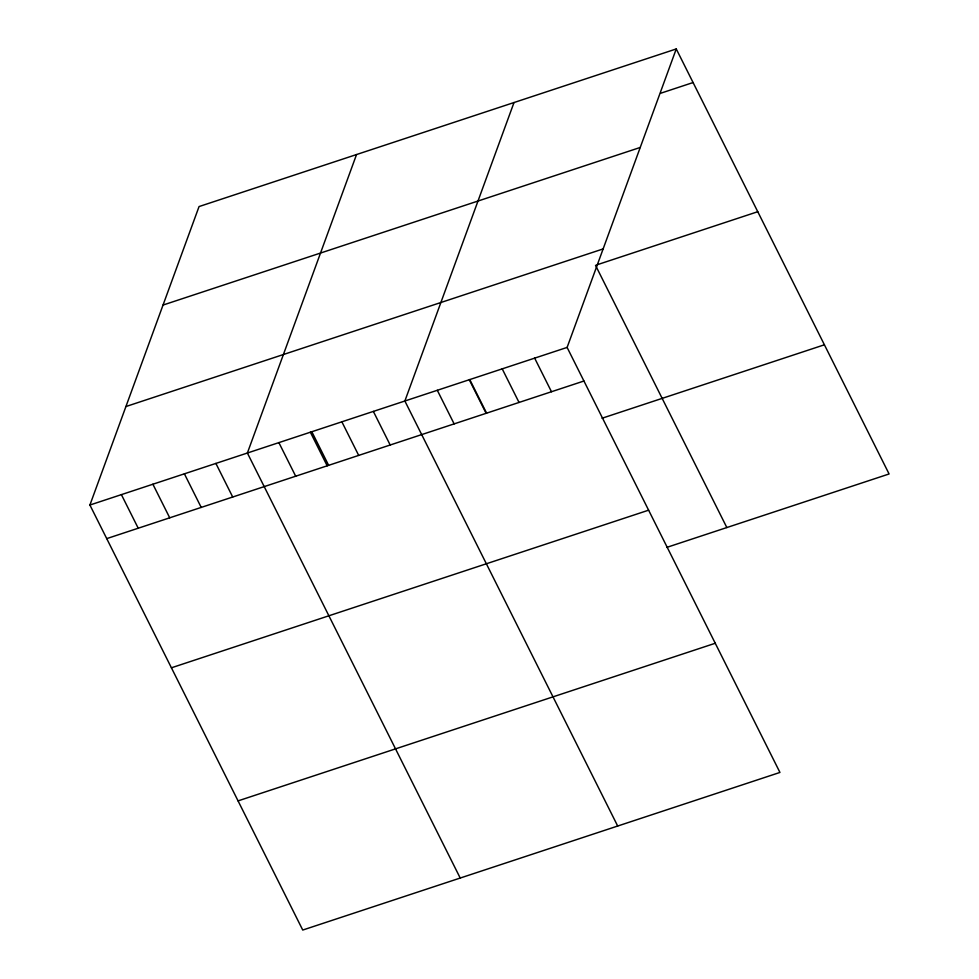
<?xml version="1.0" encoding="UTF-8"?>
<svg xmlns="http://www.w3.org/2000/svg" width="979" height="979" viewBox="0 0 979 979"><rect width="100%" height="100%" fill="white"/><g stroke="black" fill="none" stroke-linecap="round" stroke-linejoin="round"><path stroke-width="1.47" d="M676.256 48.95L567.11 347.423L779.945 772.443L302.744 930.05L89.909 505.029L199.055 206.557L676.256 48.95L889.091 473.971L666.711 547.408M356.54 154.547L247.381 453.02L460.216 878.041M514.012 102.538L404.865 401.011L617.688 826.031M660.629 93.262L693.083 82.542M163.04 305.056L640.242 147.45M125.924 406.542L603.125 248.923M596.933 264.832L757.77 211.709M89.909 505.029L567.11 347.423M106.723 538.621L583.937 381.015M602.036 418.241L824.404 344.792M171.411 667.8L648.612 510.181M238.056 800.883L715.257 643.264M595.513 265.297L726.846 527.559M534.656 358.143L551.483 391.735M502.215 368.863L519.029 402.442M469.761 379.571L486.587 413.162M469.357 379.864L486.025 413.126M437.307 390.291L454.134 423.883M373.366 411.413L390.18 445.004M341.867 421.814L358.693 455.406M311.885 431.874L328.54 465.147M310.38 432.216L327.194 465.808M278.88 442.618L295.695 476.21M215.894 463.422L232.708 497.014M184.395 473.824L201.209 507.416M152.895 484.226L169.722 517.818M121.396 494.628L138.223 528.219"/></g></svg>
